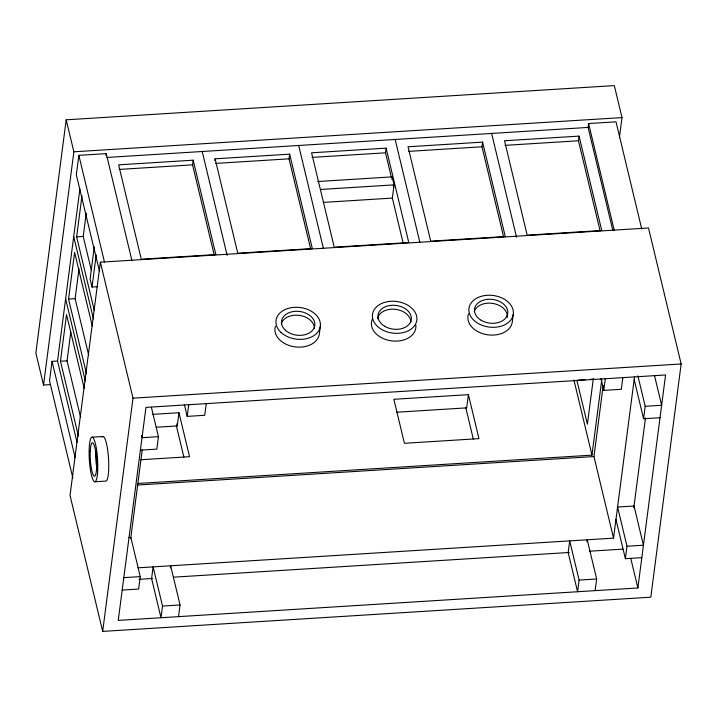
<?xml version="1.0" encoding="UTF-8"?>
<svg xmlns="http://www.w3.org/2000/svg" width="717" height="717" viewBox="0 0 717 717"><rect width="100%" height="100%" fill="white"/><g stroke="black" fill="none" stroke-linecap="round" stroke-linejoin="round"><path stroke-width="1.08" d="M619.398 137.583L622.006 117.597L614.317 85.601L66.188 119.811L35.85 353.033L43.531 385.029L50.226 384.617M43.531 385.029L73.869 151.798L66.188 119.811M79.919 188.876L57.53 361.027L52.045 361.368L49.518 380.799L72.901 478.203M131.973 260.773L106.25 153.635L78.843 155.347L76.316 174.787L99.439 271.098M78.431 436.106L60.461 361.251L66.529 314.602L84.239 388.381M86.524 373.916L68.545 299.052L74.613 252.411L92.332 326.181M94.348 310.631L76.638 236.861L81.98 195.768M80.582 417.258L67.04 360.839L70.795 331.962M88.675 355.058L75.124 298.648L79.022 268.66M91.31 270.148L83.217 236.449L86.246 213.128M105.999 155.58L106.25 153.635M94.294 246.845L90.109 279.047L92.027 287.051L97.503 286.71M92.027 287.051L96.212 254.84M100.371 262.189L70.033 495.42L102.683 631.399L650.812 597.189L681.15 363.967L648.5 227.979L100.371 262.189L133.012 398.168L102.683 631.399M130.691 538.566L142.235 449.828M214.186 254.902L192.568 164.847L193.178 160.187L118.628 164.838L141.285 259.222L215.835 254.571L193.178 160.187M128.648 537.562L130.844 537.427L140.254 576.62L138.632 589.06L122.186 590.082M151.395 407.283L158.448 436.68L156.835 449.12L140.389 450.142M156.118 427.251L177.26 425.925L178.981 412.714L152.282 414.381M214.858 160.689L215.1 158.815L289.641 154.164L312.307 248.557L237.757 253.209L215.1 158.815M162.517 606.071L161.002 617.731L151.592 578.538L153.106 566.878L162.517 606.071L180.057 604.978L170.646 565.785L170.368 567.909M206.245 403.626L204.73 415.286L187.191 416.38L188.705 404.72M178.542 616.638L180.057 604.978M310.658 248.88L289.041 158.833L289.641 154.164M320.356 326.136L319.343 333.916A22.352 15.926 7.4 0 1 293.755 346.687A22.352 15.926 7.4 0 1 275.445 326.235M391.339 177.099L385.513 152.811L386.113 148.15L311.572 152.802L334.23 247.186L408.78 242.534L386.113 148.15M391.849 179.205L392.154 176.875L317.604 181.526M403.151 243.081L392.351 198.089L394.072 184.878L392.154 176.875M503.603 236.843L481.985 146.788L482.586 142.127L408.045 146.779L430.702 241.163L505.252 236.511L482.586 142.127M468.398 394.655L478.956 438.643L404.415 443.294L393.848 399.306L468.398 394.655L466.677 407.865L396.582 412.239M513.247 314.467A22.352 15.926 7.4 0 1 477.916 323.313A22.352 15.926 7.4 0 1 482.209 296.058A22.352 15.926 7.4 0 1 513.247 314.467L512.234 322.238A22.352 15.926 7.4 0 1 486.189 334.552A22.352 15.926 7.4 0 1 468.506 313.84M600.075 230.82L578.458 140.774L579.058 136.105L504.517 140.756L527.174 235.149L601.724 230.498L579.058 136.105M612.784 230.229L588.101 127.42L588.612 123.539L616.02 121.827L641.733 228.965M593.326 378.63L587.402 424.168L576.844 380.171M137.521 483.5L591.964 455.143L601.787 379.616M137.96 567.828L613.537 538.144L593.954 456.559L603.185 385.558M579.103 580.08L577.579 591.74L568.169 552.547L569.692 540.887L579.103 580.08L596.643 578.986L587.232 539.784L586.954 541.909M622.831 377.626L621.316 389.286L603.777 390.38L605.291 378.719M595.119 590.647L596.643 578.986M613.537 538.144L634.572 376.443M641.823 557.656L625.376 558.686L626.999 546.246L617.588 507.044L634.025 506.023L643.436 545.216L626.999 546.246M660.025 417.715L643.579 418.746L645.192 406.306L637.879 375.825M633.81 507.735L645.497 417.868M637.879 587.976L665.582 374.964L145.954 407.39L118.242 620.402L637.879 587.976L630.817 558.579M73.869 151.798L622.006 117.597M106.851 157.453L588.101 127.42M119.13 169.436L192.568 164.847M215.602 163.413L289.041 158.833M312.074 157.39L385.513 152.811M408.547 151.377L481.985 146.788M505.019 145.354L578.458 140.774M320.633 189.458L394.072 184.878M323.367 202.391L392.351 198.089M76.638 236.861L83.217 236.449M68.545 299.052L75.124 298.648M60.461 361.251L67.04 360.839M133.012 398.168L681.15 363.967M577.938 380.109L585.61 379.625M590.001 379.356L593.291 379.15M92.152 437.173L103.123 436.483M158.448 436.68L142.011 437.711L141.482 435.533M645.192 406.306L661.639 405.275L654.585 375.887M140.586 459.758L189.539 456.711L178.981 412.714M94.725 481.779A22.352 4.123 86.4 0 0 96.392 448.6A22.352 4.123 86.4 0 0 89.204 448.044A22.352 4.123 86.4 0 0 94.725 481.779L105.686 481.098A22.352 4.123 86.4 0 0 108.348 456.191A22.352 4.123 86.4 0 0 102.092 437.164M137.35 485.051L593.954 456.559M123.808 577.642L140.254 576.62M139.008 579.327L152.416 578.494M173.648 577.167L569.244 552.475M589.356 551.221L622.885 549.132M588.612 123.539L614.335 230.677M634.169 379.553L643.579 418.746M600.9 378.406L603.777 390.38M615.966 519.484L625.376 558.686M573.923 380.001L591.964 455.143M491.629 133.443L516.572 237.336M465.736 407.543L473.292 439.01M395.157 139.465L419.839 242.274M393.283 185.21L393.767 187.209M298.684 145.479L323.367 248.297M202.212 151.502L227.155 255.395M184.314 404.406L187.191 416.38M176.785 423.926L177.26 425.925M176.319 425.602L183.875 457.07M78.843 155.347L104.565 262.485M73.708 236.637L93.452 318.886M65.614 298.828L85.359 381.077M57.53 361.027L77.015 442.192M52.045 361.368L75.168 457.688M415.77 324.747A22.352 15.926 7.4 0 1 391.679 340.88A22.352 15.926 7.4 0 1 372.275 319.217M474.269 311.698A16.76 11.947 7.4 0 1 493.287 303.497A16.76 11.947 7.4 0 1 507.197 317.622M377.563 318.733A16.76 11.947 7.4 0 1 395.372 309.305A16.76 11.947 7.4 0 1 410.832 322.605M97.225 469.993A16.76 3.092 86.4 0 1 95.711 451.513M281.234 324.066A16.76 11.947 7.4 0 1 299.15 315.355A16.76 11.947 7.4 0 1 314.369 328.278M481.143 320.257A16.76 11.947 7.4 0 0 507.699 313.732A16.76 11.947 7.4 0 0 484.522 299.84A16.76 11.947 7.4 0 0 481.143 320.257M377.581 326.486A22.352 15.926 7.4 0 0 415.555 324.111A22.352 15.926 7.4 0 0 390.81 301.301A22.352 15.926 7.4 0 0 377.581 326.486M384.671 326.28A16.76 11.947 7.4 0 0 411.235 319.755A16.76 11.947 7.4 0 0 388.049 305.863A16.76 11.947 7.4 0 0 384.671 326.28M90.27 450.903A16.76 3.092 86.4 0 0 94.402 476.205A16.76 3.092 86.4 0 0 95.648 451.316A16.76 3.092 86.4 0 0 90.27 450.903M281.109 332.5A22.352 15.926 7.4 0 0 319.083 330.134A22.352 15.926 7.4 0 0 294.337 307.324A22.352 15.926 7.4 0 0 281.109 332.5M285.375 330.205A16.76 11.947 7.4 0 0 313.858 328.431A16.76 11.947 7.4 0 0 295.296 311.321A16.76 11.947 7.4 0 0 285.375 330.205"/></g></svg>
